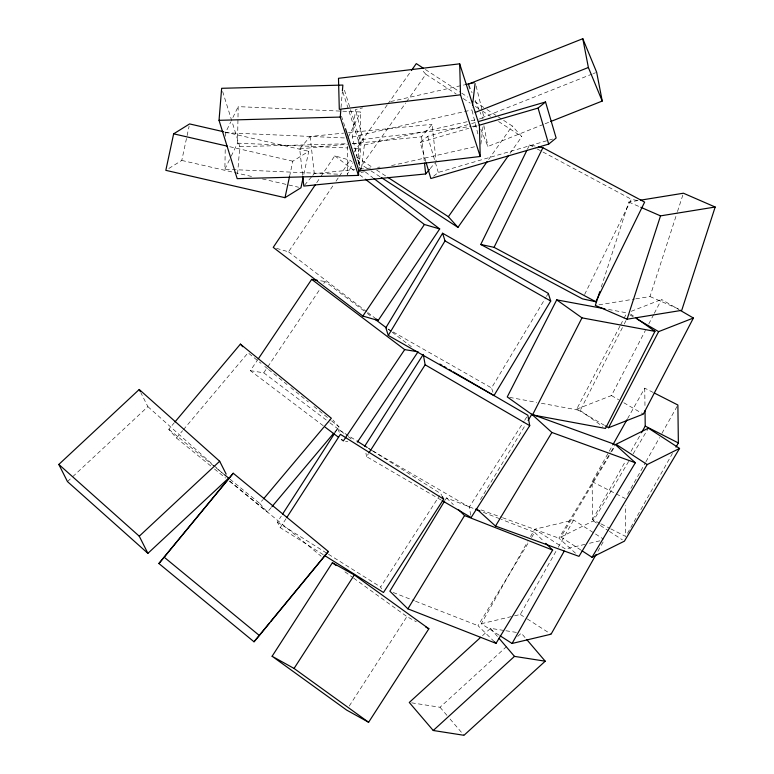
<?xml version="1.0" encoding="UTF-8"?>
<svg xmlns="http://www.w3.org/2000/svg" width="774" height="774" viewBox="0 0 774 774"><rect width="100%" height="100%" fill="white"/><g stroke="black" fill="none" stroke-linecap="round" stroke-linejoin="round"><path stroke-width="0.58" stroke-dasharray="3.87 2.9" d="M337.628 174.169L224.876 169.245L225.263 146.867M225.447 136.272L225.515 132.731L230.787 121.857M231.203 156.193L237.541 143.142L238.179 106.638L360.529 111.978L359.891 148.492L356.195 156.106M347.719 146.325L347.226 174.595L353.031 162.627M237.57 173.898L239.805 146.634L222.361 90.587M341.024 107.596L342.292 92.183M359.175 165.926L361.023 143.393L344.295 89.639M360.761 171.335L352.238 137.008L355.556 109.502L362.59 107.905M361.477 168.896L364.361 144.98L355.556 109.502M477.887 133.941L471.927 109.908L472.208 107.518M480.877 144.187L483.034 126.249M168.819 168.48L181.774 160.431L189.098 126.288M289.544 176.501L292.824 161.195L308.778 151.288L303.727 174.837M601.282 287.028L628.788 202.062L638.289 200.524M635.725 298.861L649.986 296.548L677.115 212.734M677.482 211.592L683.432 193.219M232.897 117.513L238.179 106.638M224.876 169.245L230.681 157.277M348.387 136.998L360.529 111.978M527.452 149.189L529.58 144.864L535.124 146.054M584.602 294.536L631.323 199.257L639.092 200.93M541.374 403.264L580.21 410.452L623.699 325.109M624.241 324.045L626.418 319.778M604.446 425.323L576.698 409.146L620.09 325.864M620.651 324.799L623.428 319.459M623.989 318.395L626.766 313.054M576.698 409.146L611.47 395.553L645.41 330.421M648.747 324.016L653.759 314.399M654.311 313.335L661.547 299.451L679.021 309.639M600.073 523.408L592.594 519.596L592.11 481.66L608.674 452.239M609.264 451.194L612.215 445.94M627.598 418.618L644.742 388.151L653.295 392.505M592.594 519.596L625.121 461.817M631.033 451.31L641.085 433.45M627.608 494.305L645.352 462.794M645.942 461.739L659.545 437.571M661.905 433.372L677.289 406.06M627.501 533.296L672.442 453.458M499.162 635.193L481.283 623.738L527.529 541.858M530.49 536.605L534.641 529.261L573.64 519.993L594.49 533.354M514.555 615.833L520.292 614.469L557.638 548.331M558.228 547.286L573.64 519.993M597.905 551.272L603.236 541.819M580.984 550.101L560.898 537.04L609.302 455.644M611.75 451.523L614.817 446.366M560.898 537.04L593.281 520.902L628.817 461.14M633.103 453.932L648.428 428.167M492.932 392.302L491.538 387.929L545.825 297.477M546.434 296.452L548.292 293.365M480.412 499.646L525.633 424.568M575.498 553.187L558.915 538.162L610.328 452.8M610.947 451.774L615.291 444.576M445.273 499.956L446.521 497.905L474.404 508.828M494.296 641.665L478.003 625.682L528.419 542.651M531.535 537.533L534.641 532.406L501.184 519.306M441.112 500.023L366.557 456.641L368.492 453.612M470.718 515.194L469.257 507.105L523.988 421.317M524.637 420.311L527.858 415.261M323.184 554.629L280.256 527.665L277.382 522.169L281.301 516.084M334.939 432.898L337.551 428.835L355.953 440.387M280.256 527.665L286.138 518.541M381.572 588.83L380.614 587.002L439.487 495.689M349.277 706.014L406.921 616.588L416.325 621.812M316.721 182.693L320.059 177.72M320.736 176.724L334.784 155.826L350.071 160.276L351.977 161.737M276.512 248.338L288.518 251.831L333.342 185.15M336.022 181.174L338.693 177.188M339.37 176.191L350.071 160.276M323.222 425.719L250.36 370.669L257.771 359.629M250.36 370.669L263.75 372.816L267.117 367.795M267.794 366.799L320.368 288.538M323.735 283.516L325.09 281.513L366.315 312.657M353.824 152.381L387.135 105.041M387.832 104.055L410.733 71.498M367.06 168.306L362.019 165.017L405.74 102.884M406.427 101.897L425.864 74.275L421.878 69.834M488.636 159.502L512.233 125.968L503.139 120.057M510.008 153.397L521.802 136.63L512.233 125.968M302.615 175.292L299.702 148.908L310.171 136.456L343.627 133.128M304.55 185.189L312.028 176.298M312.783 175.408L314.273 173.637L354.898 169.593M210.78 465.977L176.443 437.997L168.78 429.309L174.169 422.894M352.276 143.674L421.578 136.775L432.056 124.324L436.159 161.505M176.443 437.997L182.606 430.673M183.38 429.754L248.077 352.809L261.07 363.403M430.17 168.616L434.659 163.275M271.239 507.531L267.388 512.107L259.716 503.419L262.802 499.752M334.397 432.424L339.012 426.929L332.878 419.972M67.464 481.592L71.885 477.471M72.766 476.649L147.873 406.64L140.849 392.708M482.492 635.677L490.523 628.353L504.716 630.568M411.642 702.831L440.029 707.262L506.989 646.184M517.7 636.412L521.279 633.161L525.914 638.579M425.855 161.621L420.214 142.474L427.664 136.388L470.418 123.908M433.634 176.23L438.287 172.428L552.684 139.039M592.178 74.043L482.337 117.667L480.103 112.259M593.3 73.598L595.545 72.708M480.76 129.132L487.91 146.46L543.948 124.208M545.07 123.763L549.559 121.982M631.255 311.303L661.547 299.451M471.579 123.579L477.355 121.886M420.214 142.474L468.744 128.31M473.359 126.955L477.984 125.611M584.921 544.354L565.417 548.989L534.641 529.261M589.507 543.271L599.831 540.813M481.283 623.738L513.404 616.104M390.754 101.529L464.681 84.801M352.238 137.008L471.927 109.908M364.361 144.98L469.963 121.073M471.134 120.802L478.177 119.215M479.348 118.944L484.04 117.88L476.087 85.837M361.042 172.476L364.564 171.683M391.557 165.578L474.859 146.712M598.902 304.821L634.545 299.054M342.872 92.009L358.217 139.968L471.008 126.491M472.208 126.346L479.406 125.485M348.406 132.654L432.056 124.324M299.702 148.908L347.497 144.157M359.687 169.109L365.657 168.519M366.857 168.403L372.826 167.803M377.606 167.329L379.995 167.087M239.805 146.634L346.626 143.78M352.625 143.616L361.023 143.393M225.515 132.731L347.865 138.082M237.541 143.142L347.894 147.969M353.892 148.231L359.891 148.492M505.896 630.752L518.909 632.784M320.62 280.798L325.09 281.513M345.591 441.286L347.816 441.644M608.499 309.455L627.327 312.948M509.602 397.372L536.672 402.383M224.654 131.977L308.778 151.288M229.733 146.712L292.824 161.195M181.774 160.431L254.211 177.062M262.396 178.939L298.609 187.25M481.089 509.921L501.397 517.293M502.519 517.7L558.915 538.162M483.334 512.32L500.062 518.87M393.221 592.497L414.419 600.798M415.532 601.234L478.003 625.682M628.788 202.062L639.73 206.822M649.986 296.548L679.543 309.406M592.11 481.66L625.247 498.514M601.146 523.95L609.689 528.294M610.763 528.845L625.721 536.45L625.334 505.625M529.58 144.864L535.937 148.26M536.992 148.831L631.323 199.257M387.938 328.979L392.118 331.359M393.163 331.959L491.538 387.929M368.821 448.659L371.926 450.458M372.962 451.068L469.257 507.105M629.852 314.854L632.939 316.653M611.47 395.553L618.668 399.742M623.805 402.741L643.329 414.119M368.221 448.088L371.288 450.013M372.304 450.662L440.793 493.667L441.751 495.495M277.382 522.169L327.47 553.623M328.486 554.261L380.614 587.002M595.487 533.992L603.43 539.081M520.292 614.469L526.243 618.281M527.239 618.919L551.069 634.196M425.381 69.515L460.724 92.493M461.73 93.151L467.796 97.089M474.859 101.684L485.975 108.902M486.981 109.56L497.082 116.119M498.088 116.777L502.132 119.399M425.864 74.275L456.157 93.964M463.229 98.559L470.302 103.155M475.352 106.435L481.409 110.382M482.415 111.03L490.503 116.284M498.582 121.537L521.802 136.63M356.475 156.977L372.633 167.484M376.677 170.106L385.762 176.017M371.104 170.928L380.189 176.84M593.281 520.902L599.308 524.82M600.305 525.469L608.345 530.703M609.351 531.351L622.402 539.846M630.655 314.07L633.567 316.15M580.21 410.452L602.569 426.368M344.952 571.851L352.702 577.443M353.67 578.149L406.921 616.588M367.273 313.383L372.062 317.001M388.364 329.318L391.238 331.495M392.195 332.21L411.371 346.704M263.75 372.816L328.94 422.062M329.898 422.788L347.158 435.83M348.116 436.555L352.915 440.174M359.6 167.581L361.506 169.042M365.328 171.963L372.952 177.807M334.784 155.826L355.759 171.896M359.571 174.818L364.341 178.475M288.518 251.831L366.702 311.738M367.66 312.464L376.241 319.043M264.776 366.421L267.562 368.695M268.491 369.45L287.048 384.572M290.763 387.6L308.391 401.967M313.963 406.505L330.662 420.118M331.591 420.872L339.012 426.929M168.78 429.309L215.172 467.119M216.101 467.873L223.531 473.93M230.023 479.222L259.716 503.419M214.495 469.005L225.631 478.08M229.336 481.109L267.388 512.107M229.752 481.041L321.142 556.216M147.873 406.64L223.841 474.414M534.641 532.406L544.083 541.655M446.521 497.905L453.38 504.638M357.23 159.686L362.019 165.017M490.523 628.353L498.253 637.399M440.029 707.262L446.985 715.408M450.071 719.027L463.984 735.3M337.551 428.835L340.425 434.33M468.928 85.188L472.053 92.764M475.188 100.349L479.657 111.175M341.498 116.158L344.778 126.433M427.664 136.388L438.287 172.428M483.895 125.727L487.91 146.46M468.705 85.256L469.595 89.861M365.928 453.177L366.557 456.641M421.578 136.775L424.365 161.96M310.171 136.456L314.273 173.637M358.217 139.968L358.836 163.817M644.742 388.151L645.003 408.314"/><path stroke-width="1.16" d="M358.884 169.477L358.401 175.408L237.183 178.649L219.032 120.318L221.654 88.304L342.872 85.063L342.389 90.993M358.401 175.408L340.25 117.077L340.831 109.966M472.498 105.129L475.091 83.602M223.483 131.706L189.601 123.927L173.647 133.834L165.829 170.338L284.996 197.689L300.951 187.782L302.963 178.368M284.996 197.689L289.544 176.501M599.802 291.614L595.341 305.391L627.085 319.207L681.73 310.355L715.176 207.026L683.432 193.219L640.659 200.147M627.085 319.207L660.522 215.869L715.176 207.026M538.452 146.77L542.893 147.718L644.636 202.12L595.806 301.734L582.483 298.87L480.741 244.478L526.92 150.272M480.741 244.478L494.054 247.332L542.893 147.718M604.968 308.807L556.719 299.867L507.251 396.936L532.522 414.932L605.481 428.438L654.949 331.369L635.512 317.534M532.522 414.932L581.99 317.862L654.949 331.369M605.471 425.923L608.558 427.722L658.626 331.63L693.407 318.027L680.046 310.239M693.407 318.027L643.329 414.119L608.558 427.722M612.805 444.886L626.998 419.672M641.675 432.405L645.226 426.097L645.032 410.684M675.992 447.149L678.363 442.951L677.879 405.005L654.359 393.047M500.149 635.831L512.069 643.465L564.236 551.088M596.125 554.416L551.069 634.196L512.069 643.465M581.99 550.759L592.033 557.29L647.18 464.564L679.562 448.427L648.428 428.167L616.046 444.305L647.18 464.564M679.562 448.427L624.415 541.152L592.033 557.29M442.593 233.226L385.839 327.789L388.277 335.442L493.967 395.582L550.72 301.028L548.292 293.365L442.593 233.226L445.021 240.888L550.72 301.028M388.277 335.442L445.021 240.888M528.11 420.456L531.825 414.284L615.291 444.576L635.348 462.765L578.981 556.351L495.515 526.068L476.329 508.673M495.515 526.068L551.891 432.473L531.825 414.284M444.653 500.981L389.873 591.191L407.888 608.848L496.018 643.349L552.655 550.062L545.796 543.338M407.888 608.848L464.535 515.571L458.527 509.679M364.68 446.24L423.272 354.395L425.149 364.796L369.13 452.597M453.303 371.878L527.858 415.261L529.735 425.661L471.143 517.506L442.148 500.633M282.616 514.052L334.281 433.914M286.796 517.525L340.425 434.33L443.666 499.162L383.488 592.497L324.209 555.268M272.109 656.265L332.365 562.766L354.328 574.947L428.873 628.769L368.618 722.268L346.655 710.087L272.109 656.265L294.062 668.446L368.618 722.268M294.062 668.446L354.328 574.947M315.376 184.686L273.232 247.38L362.861 316.053L378.147 320.504L439.69 228.94L373.91 178.533M258.448 358.633L311.69 279.366L317.272 280.265M362.861 316.053L424.404 224.499L439.69 228.94M357.424 442.07L418.086 351.773L404.686 349.625L343.356 440.928L341.44 439.477M411.429 70.511L416.286 63.613L423.359 68.209M508.615 155.371L457.956 227.372L448.378 216.71L487.243 161.476M158.902 563.53L233.235 473.243L328.36 551.485L259.367 635.512L254.017 641.781L158.902 563.53L233.235 473.243M254.017 641.781L269.352 623.109M270.881 621.241L328.36 551.485M174.943 421.975L240.404 344.12L331.349 418.231L263.566 498.843M302.74 176.491L303.805 186.079L425.69 173.947L429.425 169.506M272.003 506.612L333.623 433.334M228.311 478.4L147.902 553.342L67.464 481.592L58.824 464.439L139.233 389.486L219.671 461.246L226.153 474.104M147.902 553.342L139.262 536.198L219.671 461.246M480.702 637.312L409.282 702.463L433.237 730.492L463.984 735.3L545.225 661.189L526.688 639.488M433.237 730.492L514.478 656.381L545.225 661.189M479.135 125.272L538.065 108.07L545.525 101.984L556.148 138.024L548.689 144.109L430.837 178.513L426.184 162.743M468.483 84.105L582.803 38.7L596.667 72.263L602.23 101.055L550.672 121.537M475.168 112.453L588.375 67.493L582.803 38.7M478.506 121.547L545.525 101.984M465.851 84.53L474.065 82.673M480.219 156.483L479.406 125.485L459.688 63.826L338.49 78.309L339.302 109.308L460.501 94.825L480.219 156.483L359.02 170.967L345.514 128.716M219.032 120.318L340.25 117.077M173.647 133.834L227.392 146.17M551.891 432.473L635.348 462.765M475.526 509.263L479.986 511.004M464.535 515.571L552.655 550.062M640.824 207.306L660.522 215.869M645.226 426.097L678.363 442.951M494.054 247.332L595.806 301.734M425.739 627.027L428.873 628.769M439.835 364.041L441.915 365.251M443.986 366.45L446.056 367.66M449.162 369.469L451.232 370.669M425.149 364.796L529.735 425.661M637.05 319.043L658.626 331.63M356.978 441.035L367.195 447.449M387.784 177.333L448.378 216.71M381.205 177.488L457.956 227.372M556.719 299.867L581.99 317.862M332.365 562.766L336.245 565.562M374.935 319.178L386.449 327.866M311.69 279.366L404.686 349.625M325.138 427.171L338.557 437.31M365.289 179.2L424.404 224.499M376.241 319.043L378.147 320.504M224.46 474.685L229.094 478.467M164.252 557.261L259.367 635.512M58.824 464.439L139.262 536.198M494.296 641.665L496.018 643.349M240.404 344.12L242.707 346.723M499.027 638.298L514.478 656.381M442.225 496.415L443.666 499.162M139.233 389.486L140.307 391.634M588.375 67.493L602.23 101.055M538.065 108.07L548.689 144.109M424.491 163.159L425.69 173.947M459.688 63.826L460.501 94.825"/></g></svg>
